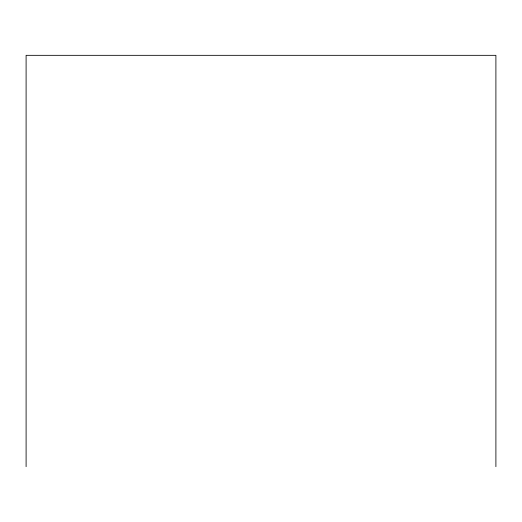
<?xml version="1.0" encoding="UTF-8"?>
<svg xmlns="http://www.w3.org/2000/svg" width="522" height="522" viewBox="0 0 522 522"><rect width="100%" height="100%" fill="white"/><g stroke="black" fill="none" stroke-linecap="round" stroke-linejoin="round"><path stroke-width="0.78" d="M495.9 466.668L495.9 55.332L26.1 55.332L26.1 466.668"/></g></svg>
